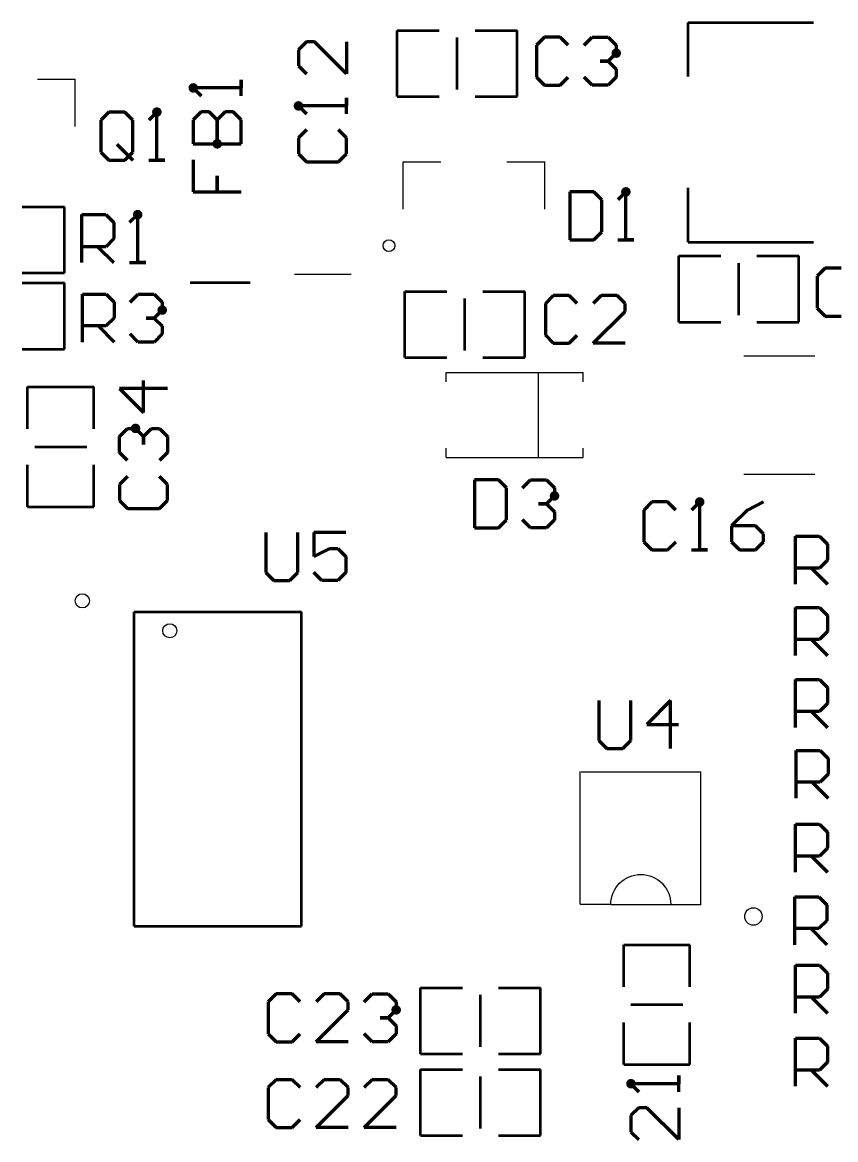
# Model space of a CAD drawing. Header units: millimetres. Extents: x 0.6 to 86.1, y 0.6 to 60.6.
# Drawn here: x 25.45 to 42.67, y 16.31 to 39.97 of the extents above; entities that cross this region are included whole.
import ezdxf

# ---------------------------------------------------------------- set-up
doc = ezdxf.new("R2010")
doc.units = ezdxf.units.MM
doc.layers.add('PDF3_0', color=7, linetype='Continuous')

msp = doc.modelspace()

# ---------------------------------------------------------------- hatches: boundary and pattern name
at = {"layer": 'PDF3_0', "true_color": 0x008000}
h = msp.add_hatch(color=96, dxfattribs=at)
edge = h.paths.add_edge_path(flags=16)
edge.add_arc((38.027, 39.316), 0.102, 0, 360)
h = msp.add_hatch(color=96, dxfattribs=at)
edge = h.paths.add_edge_path(flags=16)
edge.add_arc((38.027, 39.316), 0.102, 0, 360)
h = msp.add_hatch(color=96, dxfattribs=at)
edge = h.paths.add_edge_path(flags=16)
edge.add_arc((38.027, 39.316), 0.102, 0, 360)
h = msp.add_hatch(color=96, dxfattribs=at)
edge = h.paths.add_edge_path(flags=16)
edge.add_arc((29.07, 38.579), 0.102, 0, 360)
h = msp.add_hatch(color=96, dxfattribs=at)
edge = h.paths.add_edge_path(flags=16)
edge.add_arc((28.299, 38.068), 0.102, 0, 360)
h = msp.add_hatch(color=96, dxfattribs=at)
edge = h.paths.add_edge_path(flags=16)
edge.add_arc((31.297, 38.198), 0.102, 0, 360)
h = msp.add_hatch(color=96, dxfattribs=at)
edge = h.paths.add_edge_path(flags=16)
edge.add_arc((29.578, 37.395), 0.102, 0, 360)
h = msp.add_hatch(color=96, dxfattribs=at)
edge = h.paths.add_edge_path(flags=16)
edge.add_arc((29.578, 37.395), 0.102, 0, 360)
h = msp.add_hatch(color=96, dxfattribs=at)
edge = h.paths.add_edge_path(flags=16)
edge.add_arc((29.578, 37.395), 0.102, 0, 360)
h = msp.add_hatch(color=96, dxfattribs=at)
edge = h.paths.add_edge_path(flags=16)
edge.add_arc((38.231, 36.379), 0.102, 0, 360)
h = msp.add_hatch(color=96, dxfattribs=at)
edge = h.paths.add_edge_path(flags=16)
edge.add_arc((27.893, 35.896), 0.102, 0, 360)
h = msp.add_hatch(color=96, dxfattribs=at)
edge = h.paths.add_edge_path(flags=16)
edge.add_arc((28.413, 33.877), 0.102, 0, 360)
h = msp.add_hatch(color=96, dxfattribs=at)
edge = h.paths.add_edge_path(flags=16)
edge.add_arc((28.413, 33.877), 0.102, 0, 360)
h = msp.add_hatch(color=96, dxfattribs=at)
edge = h.paths.add_edge_path(flags=16)
edge.add_arc((28.413, 33.877), 0.102, 0, 360)
h = msp.add_hatch(color=96, dxfattribs=at)
edge = h.paths.add_edge_path(flags=16)
edge.add_arc((27.847, 31.371), 0.102, 0, 360)
h = msp.add_hatch(color=96, dxfattribs=at)
edge = h.paths.add_edge_path(flags=16)
edge.add_arc((27.847, 31.371), 0.102, 0, 360)
h = msp.add_hatch(color=96, dxfattribs=at)
edge = h.paths.add_edge_path(flags=16)
edge.add_arc((27.847, 31.371), 0.102, 0, 360)
h = msp.add_hatch(color=96, dxfattribs=at)
edge = h.paths.add_edge_path(flags=16)
edge.add_arc((36.719, 29.942), 0.102, 0, 360)
h = msp.add_hatch(color=96, dxfattribs=at)
edge = h.paths.add_edge_path(flags=16)
edge.add_arc((36.719, 29.942), 0.102, 0, 360)
h = msp.add_hatch(color=96, dxfattribs=at)
edge = h.paths.add_edge_path(flags=16)
edge.add_arc((36.719, 29.942), 0.102, 0, 360)
h = msp.add_hatch(color=96, dxfattribs=at)
edge = h.paths.add_edge_path(flags=16)
edge.add_arc((39.793, 29.813), 0.102, 0, 360)
h = msp.add_hatch(color=96, dxfattribs=at)
edge = h.paths.add_edge_path(flags=16)
edge.add_arc((33.366, 19.061), 0.102, 0, 360)
h = msp.add_hatch(color=96, dxfattribs=at)
edge = h.paths.add_edge_path(flags=16)
edge.add_arc((33.366, 19.061), 0.102, 0, 360)
h = msp.add_hatch(color=96, dxfattribs=at)
edge = h.paths.add_edge_path(flags=16)
edge.add_arc((33.366, 19.061), 0.102, 0, 360)
h = msp.add_hatch(color=96, dxfattribs=at)
edge = h.paths.add_edge_path(flags=16)
edge.add_arc((38.338, 17.498), 0.102, 0, 360)

# ---------------------------------------------------------------- linework, layer by layer
at = {"layer": 'PDF3_0', "color": 96, "lineweight": 53, "true_color": 0x008000}
for points in [[(33.388, 39.797), (34.277, 39.797)], [(33.388, 38.396), (33.388, 39.797)], [(35.039, 39.797), (35.928, 39.797)], [(35.928, 38.396), (35.928, 39.797)], [(39.55, 38.819), (39.55, 39.967)], [(39.55, 39.967), (42.202, 39.967)], [(34.658, 38.547), (34.658, 39.646)], [(33.388, 38.396), (34.277, 38.396)], [(35.039, 38.396), (35.928, 38.396)], [(39.55, 35.316), (39.55, 36.464)], [(25.45, 36.063), (26.34, 36.063)], [(26.34, 34.663), (26.34, 36.063)], [(39.55, 35.316), (42.202, 35.316)], [(39.354, 35.021), (40.243, 35.021)], [(39.354, 33.621), (39.354, 35.021)], [(41.005, 35.021), (41.894, 35.021)], [(41.894, 33.621), (41.894, 35.021)], [(40.624, 33.771), (40.624, 34.871)], [(25.45, 34.663), (26.34, 34.663)], [(25.45, 34.45), (26.34, 34.45)], [(26.34, 33.05), (26.34, 34.45)], [(29.007, 34.461), (30.277, 34.461)], [(33.553, 34.272), (34.442, 34.272)], [(33.553, 32.872), (33.553, 34.272)], [(34.823, 33.022), (34.823, 34.122)], [(35.204, 34.272), (36.093, 34.272)], [(36.093, 32.872), (36.093, 34.272)], [(39.354, 33.621), (40.243, 33.621)], [(41.005, 33.621), (41.894, 33.621)], [(25.45, 33.05), (26.34, 33.05)], [(33.553, 32.872), (34.442, 32.872)], [(35.204, 32.872), (36.093, 32.872)], [(25.563, 31.362), (25.563, 32.252)], [(25.563, 32.252), (26.963, 32.252)], [(26.963, 31.362), (26.963, 32.252)], [(25.713, 30.981), (26.813, 30.981)], [(25.563, 29.711), (25.563, 30.601)], [(26.963, 29.711), (26.963, 30.601)], [(25.563, 29.711), (26.963, 29.711)], [(27.819, 20.836), (27.819, 27.488)], [(27.819, 27.488), (31.362, 27.488)], [(31.362, 20.836), (31.362, 27.488)], [(27.819, 20.836), (31.362, 20.836)], [(38.187, 19.552), (38.187, 20.441)], [(38.187, 20.441), (39.587, 20.441)], [(39.587, 19.552), (39.587, 20.441)], [(33.883, 19.528), (34.772, 19.528)], [(33.883, 18.128), (33.883, 19.528)], [(35.534, 19.528), (36.423, 19.528)], [(36.423, 18.128), (36.423, 19.528)], [(35.153, 18.279), (35.153, 19.378)], [(38.337, 19.171), (39.437, 19.171)], [(38.187, 17.901), (38.187, 18.79)], [(39.587, 17.901), (39.587, 18.79)], [(33.883, 18.128), (34.772, 18.128)], [(35.534, 18.128), (36.423, 18.128)], [(33.883, 17.801), (34.772, 17.801)], [(33.883, 16.401), (33.883, 17.801)], [(35.534, 17.801), (36.423, 17.801)], [(36.423, 16.401), (36.423, 17.801)], [(38.187, 17.901), (39.587, 17.901)], [(35.153, 16.551), (35.153, 17.651)], [(33.883, 16.401), (34.772, 16.401)], [(35.534, 16.401), (36.423, 16.401)]]:
    msp.add_lwpolyline(points, dxfattribs=at)
at = {"layer": 'PDF3_0', "color": 96, "lineweight": 70, "true_color": 0x008000}
for points in [[(31.467, 39.553), (31.297, 39.383)], [(31.637, 39.553), (31.467, 39.553)], [(32.313, 38.876), (31.637, 39.553)], [(32.313, 39.553), (32.313, 38.876)], [(36.504, 39.654), (36.335, 39.485)], [(36.842, 39.654), (36.504, 39.654)], [(37.011, 39.485), (36.842, 39.654)], [(37.35, 39.485), (37.519, 39.654)], [(37.519, 39.654), (37.858, 39.654)], [(37.858, 39.654), (38.027, 39.485)], [(31.297, 39.383), (31.297, 39.045)], [(36.335, 39.485), (36.335, 38.809)], [(38.027, 39.316), (37.858, 39.147)], [(38.027, 39.485), (38.027, 39.316)], [(31.297, 39.045), (31.467, 38.876)], [(37.858, 39.147), (37.689, 39.147)], [(37.689, 39.147), (37.858, 39.147)], [(37.858, 39.147), (38.027, 38.978)], [(36.335, 38.809), (36.504, 38.639)], [(36.842, 38.639), (37.011, 38.809)], [(37.519, 38.639), (37.35, 38.809)], [(38.027, 38.809), (37.858, 38.639)], [(38.027, 38.978), (38.027, 38.809)], [(30.086, 38.579), (29.07, 38.579)], [(29.07, 38.579), (29.24, 38.41)], [(30.086, 38.41), (30.086, 38.748)], [(30.086, 38.748), (30.086, 38.579)], [(36.504, 38.639), (36.842, 38.639)], [(37.858, 38.639), (37.519, 38.639)], [(32.313, 38.029), (32.313, 38.368)], [(32.313, 38.368), (32.313, 38.198)], [(32.313, 38.198), (31.297, 38.198)], [(31.297, 38.198), (31.467, 38.029)], [(27.284, 38.068), (27.115, 37.898)], [(27.115, 37.898), (27.115, 37.221)], [(27.622, 38.068), (27.284, 38.068)], [(27.791, 37.898), (27.622, 38.068)], [(27.791, 37.221), (27.791, 37.898)], [(28.299, 38.068), (28.13, 37.898)], [(28.299, 37.052), (28.299, 38.068)], [(29.24, 38.071), (29.07, 37.902)], [(29.07, 37.902), (29.07, 37.395)], [(29.409, 38.071), (29.24, 38.071)], [(29.578, 37.902), (29.409, 38.071)], [(29.748, 38.071), (29.578, 37.902)], [(29.578, 37.902), (29.578, 37.395)], [(29.578, 37.395), (29.578, 37.902)], [(29.917, 38.071), (29.748, 38.071)], [(30.086, 37.902), (29.917, 38.071)], [(30.086, 37.395), (30.086, 37.902)], [(31.467, 37.691), (31.297, 37.521)], [(32.313, 37.521), (32.144, 37.691)], [(27.453, 37.39), (27.791, 37.052)], [(29.07, 37.395), (30.086, 37.395)], [(31.297, 37.521), (31.297, 37.183)], [(32.313, 37.183), (32.313, 37.521)], [(27.115, 37.221), (27.284, 37.052)], [(27.622, 37.052), (27.791, 37.221)], [(31.297, 37.183), (31.467, 37.014)], [(32.144, 37.014), (32.313, 37.183)], [(27.284, 37.052), (27.622, 37.052)], [(28.13, 37.052), (28.469, 37.052)], [(28.469, 37.052), (28.299, 37.052)], [(29.07, 37.056), (29.07, 36.379)], [(31.467, 37.014), (32.144, 37.014)], [(29.578, 36.379), (29.578, 36.717)], [(29.578, 36.717), (29.578, 36.379)], [(29.07, 36.379), (29.578, 36.379)], [(29.578, 36.379), (30.086, 36.379)], [(37.045, 36.379), (37.045, 35.363)], [(37.553, 36.379), (37.045, 36.379)], [(37.723, 36.209), (37.553, 36.379)], [(37.723, 35.532), (37.723, 36.209)], [(38.231, 36.379), (38.061, 36.209)], [(38.231, 35.363), (38.231, 36.379)], [(26.708, 34.88), (26.708, 35.896)], [(26.708, 35.896), (27.216, 35.896)], [(27.216, 35.896), (27.385, 35.727)], [(27.385, 35.727), (27.385, 35.388)], [(27.893, 35.896), (27.723, 35.727)], [(27.893, 34.88), (27.893, 35.896)], [(37.553, 35.363), (37.723, 35.532)], [(27.385, 35.388), (27.216, 35.218)], [(37.045, 35.363), (37.553, 35.363)], [(38.061, 35.363), (38.4, 35.363)], [(38.4, 35.363), (38.231, 35.363)], [(27.216, 35.218), (26.708, 35.218)], [(27.047, 35.218), (27.385, 34.88)], [(27.723, 34.88), (28.062, 34.88)], [(28.062, 34.88), (27.893, 34.88)], [(42.447, 34.766), (42.278, 34.596)], [(42.278, 34.596), (42.278, 33.919)], [(42.786, 34.766), (42.447, 34.766)], [(26.721, 33.2), (26.721, 34.215)], [(26.721, 34.215), (27.228, 34.215)], [(27.228, 34.215), (27.397, 34.046)], [(27.737, 34.046), (27.906, 34.215)], [(27.906, 34.215), (28.244, 34.215)], [(28.244, 34.215), (28.413, 34.046)], [(36.694, 34.188), (36.525, 34.018)], [(37.032, 34.188), (36.694, 34.188)], [(37.202, 34.018), (37.032, 34.188)], [(37.71, 34.188), (37.541, 34.018)], [(38.048, 34.188), (37.71, 34.188)], [(38.217, 34.018), (38.048, 34.188)], [(27.397, 34.046), (27.397, 33.708)], [(28.413, 33.877), (28.244, 33.708)], [(28.413, 34.046), (28.413, 33.877)], [(36.525, 34.018), (36.525, 33.342)], [(37.541, 33.173), (38.217, 33.849)], [(38.217, 33.849), (38.217, 34.018)], [(42.278, 33.919), (42.447, 33.75)], [(27.397, 33.708), (27.228, 33.539)], [(28.244, 33.708), (28.075, 33.708)], [(28.075, 33.708), (28.244, 33.708)], [(28.244, 33.708), (28.413, 33.539)], [(42.447, 33.75), (42.786, 33.75)], [(27.228, 33.539), (26.721, 33.539)], [(27.059, 33.539), (27.397, 33.2)], [(27.906, 33.2), (27.737, 33.37)], [(28.413, 33.37), (28.244, 33.2)], [(28.413, 33.539), (28.413, 33.37)], [(28.244, 33.2), (27.906, 33.2)], [(36.525, 33.342), (36.694, 33.173)], [(36.694, 33.173), (37.032, 33.173)], [(37.032, 33.173), (37.202, 33.342)], [(38.217, 33.173), (37.541, 33.173)], [(28.524, 32.218), (27.508, 32.218)], [(27.508, 32.218), (28.016, 31.709)], [(28.016, 31.709), (28.016, 32.387)], [(27.508, 31.202), (27.678, 31.371)], [(27.678, 31.371), (27.847, 31.371)], [(27.847, 31.371), (28.016, 31.202)], [(28.016, 31.202), (28.185, 31.371)], [(28.185, 31.371), (28.355, 31.371)], [(28.355, 31.371), (28.524, 31.202)], [(27.508, 30.863), (27.508, 31.202)], [(28.016, 31.202), (28.016, 31.032)], [(28.016, 31.032), (28.016, 31.202)], [(28.524, 31.202), (28.524, 30.863)], [(27.678, 30.694), (27.508, 30.863)], [(28.524, 30.863), (28.355, 30.694)], [(27.678, 30.356), (27.508, 30.186)], [(28.524, 30.186), (28.355, 30.356)], [(35.027, 30.28), (35.027, 29.265)], [(35.534, 30.28), (35.027, 30.28)], [(35.703, 30.111), (35.534, 30.28)], [(36.042, 30.111), (36.211, 30.28)], [(36.211, 30.28), (36.549, 30.28)], [(36.549, 30.28), (36.719, 30.111)], [(27.508, 30.186), (27.508, 29.847)], [(28.524, 29.847), (28.524, 30.186)], [(35.703, 29.434), (35.703, 30.111)], [(36.719, 30.111), (36.719, 29.942)], [(27.508, 29.847), (27.678, 29.678)], [(28.355, 29.678), (28.524, 29.847)], [(36.719, 29.942), (36.549, 29.772)], [(38.777, 29.813), (38.608, 29.643)], [(39.115, 29.813), (38.777, 29.813)], [(39.285, 29.643), (39.115, 29.813)], [(39.793, 29.813), (39.623, 29.643)], [(39.793, 28.797), (39.793, 29.813)], [(41.147, 29.813), (40.809, 29.643)], [(27.678, 29.678), (28.355, 29.678)], [(36.549, 29.772), (36.381, 29.772)], [(36.381, 29.772), (36.549, 29.772)], [(36.549, 29.772), (36.719, 29.603)], [(36.719, 29.603), (36.719, 29.434)], [(38.608, 29.643), (38.608, 28.967)], [(40.809, 29.643), (40.469, 29.305)], [(35.534, 29.265), (35.703, 29.434)], [(36.211, 29.265), (36.042, 29.434)], [(36.719, 29.434), (36.549, 29.265)], [(30.607, 29.165), (30.607, 28.318)], [(31.284, 28.318), (31.284, 29.165)], [(32.299, 29.165), (31.623, 29.165)], [(31.623, 29.165), (31.623, 28.658)], [(35.027, 29.265), (35.534, 29.265)], [(36.549, 29.265), (36.211, 29.265)], [(40.469, 29.305), (40.469, 28.967)], [(40.977, 29.305), (40.469, 29.305)], [(41.147, 29.136), (40.977, 29.305)], [(41.147, 28.967), (41.147, 29.136)], [(38.608, 28.967), (38.777, 28.797)], [(39.115, 28.797), (39.285, 28.967)], [(40.469, 28.967), (40.639, 28.797)], [(40.977, 28.797), (41.147, 28.967)], [(41.821, 28.073), (41.821, 29.089)], [(41.821, 29.089), (42.328, 29.089)], [(42.328, 29.089), (42.497, 28.919)], [(42.497, 28.919), (42.497, 28.581)], [(31.623, 28.658), (31.961, 28.827)], [(31.961, 28.827), (32.13, 28.827)], [(32.13, 28.827), (32.299, 28.658)], [(32.299, 28.658), (32.299, 28.318)], [(38.777, 28.797), (39.115, 28.797)], [(39.623, 28.797), (39.962, 28.797)], [(39.962, 28.797), (39.793, 28.797)], [(40.639, 28.797), (40.977, 28.797)], [(42.328, 28.412), (41.821, 28.412)], [(42.159, 28.412), (42.497, 28.073)], [(42.497, 28.581), (42.328, 28.412)], [(30.607, 28.318), (30.776, 28.149)], [(30.776, 28.149), (31.114, 28.149)], [(31.114, 28.149), (31.284, 28.318)], [(31.792, 28.149), (31.623, 28.318)], [(32.13, 28.149), (31.792, 28.149)], [(32.299, 28.318), (32.13, 28.149)], [(41.821, 26.562), (41.821, 27.577)], [(41.821, 27.577), (42.328, 27.577)], [(42.328, 27.577), (42.497, 27.408)], [(42.497, 27.408), (42.497, 27.07)], [(42.497, 27.07), (42.328, 26.901)], [(42.328, 26.901), (41.821, 26.901)], [(42.159, 26.901), (42.497, 26.562)], [(41.821, 25.038), (41.821, 26.054)], [(41.821, 26.054), (42.328, 26.054)], [(42.328, 26.054), (42.497, 25.885)], [(42.497, 25.885), (42.497, 25.546)], [(37.655, 25.61), (37.655, 24.763)], [(38.332, 24.763), (38.332, 25.61)], [(39.178, 25.61), (38.671, 25.101)], [(39.178, 24.594), (39.178, 25.61)], [(42.328, 25.376), (41.821, 25.376)], [(42.159, 25.376), (42.497, 25.038)], [(42.497, 25.546), (42.328, 25.376)], [(38.671, 25.101), (39.348, 25.101)], [(37.655, 24.763), (37.824, 24.594)], [(38.163, 24.594), (38.332, 24.763)], [(37.824, 24.594), (38.163, 24.594)], [(41.833, 23.54), (41.833, 24.555)], [(41.833, 24.555), (42.341, 24.555)], [(42.341, 24.555), (42.511, 24.386)], [(42.511, 24.386), (42.511, 24.048)], [(42.511, 24.048), (42.341, 23.878)], [(42.341, 23.878), (41.833, 23.878)], [(42.172, 23.878), (42.511, 23.54)], [(41.821, 21.978), (41.821, 22.993)], [(41.821, 22.993), (42.328, 22.993)], [(42.328, 22.993), (42.497, 22.824)], [(42.497, 22.824), (42.497, 22.485)], [(42.497, 22.485), (42.328, 22.316)], [(42.328, 22.316), (41.821, 22.316)], [(42.159, 22.316), (42.497, 21.978)], [(41.808, 20.441), (41.808, 21.457)], [(41.808, 21.457), (42.316, 21.457)], [(42.316, 21.457), (42.485, 21.287)], [(42.485, 21.287), (42.485, 20.949)], [(42.485, 20.949), (42.316, 20.78)], [(42.316, 20.78), (41.808, 20.78)], [(42.147, 20.78), (42.485, 20.441)], [(41.821, 18.993), (41.821, 20.009)], [(41.821, 20.009), (42.328, 20.009)], [(42.328, 20.009), (42.497, 19.839)], [(42.497, 19.839), (42.497, 19.501)], [(30.827, 19.4), (30.658, 19.23)], [(31.165, 19.4), (30.827, 19.4)], [(31.334, 19.23), (31.165, 19.4)], [(31.842, 19.4), (31.674, 19.23)], [(32.181, 19.4), (31.842, 19.4)], [(32.35, 19.23), (32.181, 19.4)], [(32.689, 19.23), (32.858, 19.4)], [(32.858, 19.4), (33.196, 19.4)], [(33.196, 19.4), (33.366, 19.23)], [(42.497, 19.501), (42.328, 19.332)], [(30.658, 19.23), (30.658, 18.553)], [(32.35, 19.061), (32.35, 19.23)], [(33.366, 19.23), (33.366, 19.061)], [(42.328, 19.332), (41.821, 19.332)], [(42.159, 19.332), (42.497, 18.993)], [(31.674, 18.384), (32.35, 19.061)], [(33.366, 19.061), (33.196, 18.891)], [(33.196, 18.891), (33.027, 18.891)], [(33.027, 18.891), (33.196, 18.891)], [(33.196, 18.891), (33.366, 18.722)], [(33.366, 18.722), (33.366, 18.553)], [(30.658, 18.553), (30.827, 18.384)], [(31.165, 18.384), (31.334, 18.553)], [(32.858, 18.384), (32.689, 18.553)], [(33.366, 18.553), (33.196, 18.384)], [(41.821, 17.444), (41.821, 18.459)], [(41.821, 18.459), (42.328, 18.459)], [(42.328, 18.459), (42.497, 18.29)], [(30.827, 18.384), (31.165, 18.384)], [(32.35, 18.384), (31.674, 18.384)], [(33.196, 18.384), (32.858, 18.384)], [(42.497, 18.29), (42.497, 17.952)], [(42.328, 17.783), (41.821, 17.783)], [(42.159, 17.783), (42.497, 17.444)], [(42.497, 17.952), (42.328, 17.783)], [(30.827, 17.583), (30.658, 17.414)], [(31.165, 17.583), (30.827, 17.583)], [(31.334, 17.414), (31.165, 17.583)], [(31.842, 17.583), (31.674, 17.414)], [(32.181, 17.583), (31.842, 17.583)], [(32.35, 17.414), (32.181, 17.583)], [(32.858, 17.583), (32.689, 17.414)], [(33.196, 17.583), (32.858, 17.583)], [(33.366, 17.414), (33.196, 17.583)], [(39.354, 17.329), (39.354, 17.668)], [(39.354, 17.668), (39.354, 17.498)], [(30.658, 17.414), (30.658, 16.737)], [(32.35, 17.245), (32.35, 17.414)], [(33.366, 17.245), (33.366, 17.414)], [(39.354, 17.498), (38.338, 17.498)], [(38.338, 17.498), (38.507, 17.329)], [(31.674, 16.567), (32.35, 17.245)], [(32.689, 16.567), (33.366, 17.245)], [(38.507, 16.99), (38.338, 16.822)], [(38.338, 16.822), (38.338, 16.482)], [(38.677, 16.99), (38.507, 16.99)], [(39.354, 16.313), (38.677, 16.99)], [(39.354, 16.99), (39.354, 16.313)], [(30.658, 16.737), (30.827, 16.567)], [(30.827, 16.567), (31.165, 16.567)], [(31.165, 16.567), (31.334, 16.737)], [(32.35, 16.567), (31.674, 16.567)], [(33.366, 16.567), (32.689, 16.567)], [(38.338, 16.482), (38.507, 16.313)]]:
    msp.add_lwpolyline(points, dxfattribs=at)
at = {"layer": 'PDF3_0', "color": 96, "true_color": 0x008000}
for points in [[(25.77, 38.763), (26.57, 38.763)], [(26.57, 37.763), (26.57, 38.763)], [(33.513, 37.015), (34.314, 37.015)], [(33.513, 36.015), (33.513, 37.015)], [(35.713, 37.015), (36.514, 37.015)], [(36.514, 36.015), (36.514, 37.015)], [(31.213, 34.639), (32.413, 34.639)], [(40.728, 32.904), (42.228, 32.904)], [(34.427, 32.354), (34.427, 32.554)], [(34.427, 32.554), (37.327, 32.554)], [(36.377, 30.754), (36.377, 32.554)], [(37.327, 32.354), (37.327, 32.554)], [(34.427, 30.754), (34.427, 30.954)], [(34.427, 30.754), (37.327, 30.754)], [(37.327, 30.754), (37.327, 30.954)], [(40.728, 30.404), (42.228, 30.404)], [(37.263, 21.3), (37.263, 24.107)], [(37.286, 24.099), (39.825, 24.101)], [(39.82, 21.286), (39.82, 24.095)], [(37.263, 21.3), (37.898, 21.3)], [(37.911, 21.292), (39.182, 21.292)], [(39.182, 21.29), (39.817, 21.29)]]:
    msp.add_lwpolyline(points, dxfattribs=at)
for centre, radius in [((33.213, 35.24), 0.125), ((26.72, 27.72), 0.15), ((28.572, 27.087), 0.15), ((40.931, 21.038), 0.185)]:
    msp.add_circle(centre, radius, dxfattribs=at)
for points in [[(37.911, 21.292), (37.911, 21.643), (38.196, 21.928), (38.547, 21.928)], [(38.547, 21.928), (38.897, 21.928), (39.182, 21.643), (39.182, 21.292)], [(39.182, 21.292), (39.182, 21.292), (39.182, 21.292), (39.182, 21.292)]]:
    msp.add_open_spline(points, degree=3, dxfattribs=at)

doc.saveas('drawing.dxf')
